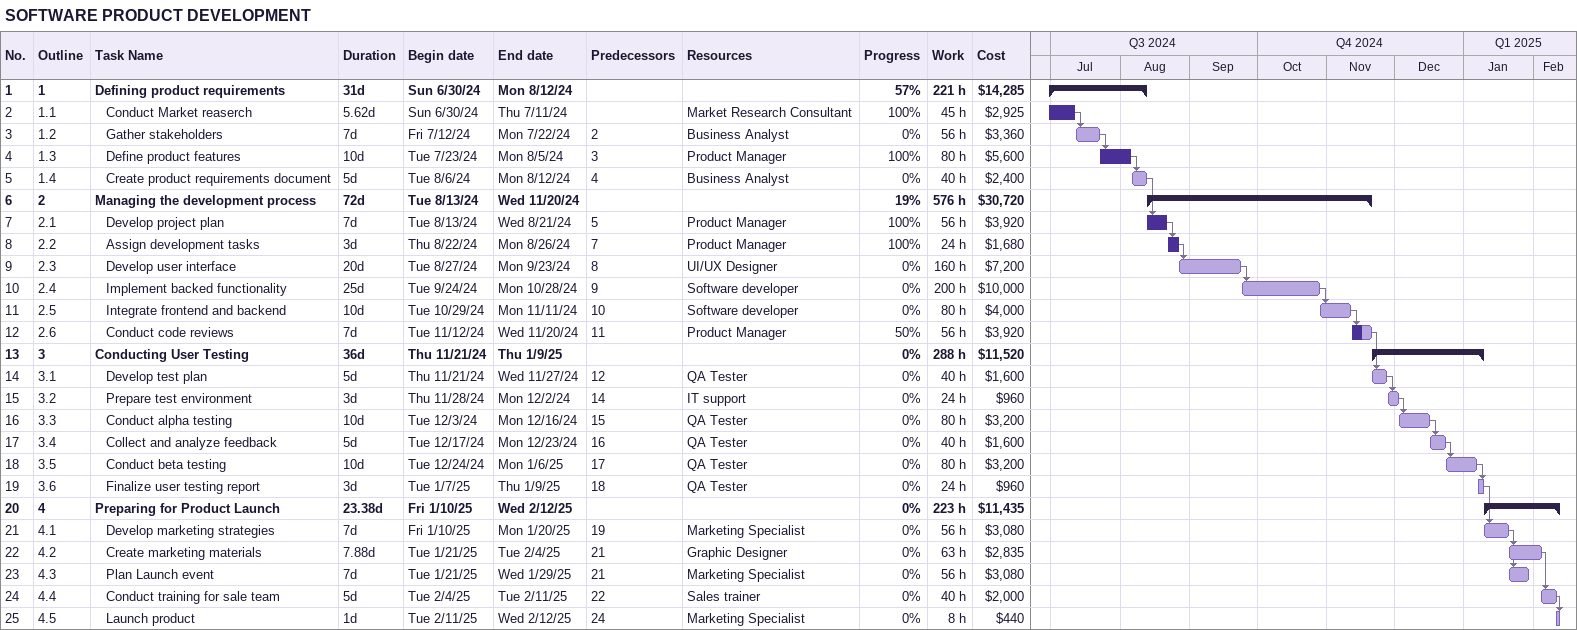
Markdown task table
SOFTWARE PRODUCT DEVELOPMENT

| ID | WBS | Task | Duration | Start | Finish | Predecessors | Resources | % complete | Work (h) | Cost ($) |
|---|---|---|---|---|---|---|---|---|---|---|
| 1 | 1 | **Defining product requirements** | 31d | 2024-06-30 | 2024-08-12 |  |  | 57 | 221 | 14285 |
| 2 | 1.1 | Conduct Market reaserch | 5.62d | 2024-06-30 | 2024-07-11 |  | Market Research Consultant | 100 | 45 | 2925 |
| 3 | 1.2 | Gather stakeholders | 7d | 2024-07-12 | 2024-07-22 | 2 | Business Analyst | 0 | 56 | 3360 |
| 4 | 1.3 | Define product features | 10d | 2024-07-23 | 2024-08-05 | 3 | Product Manager | 100 | 80 | 5600 |
| 5 | 1.4 | Create product requirements document | 5d | 2024-08-06 | 2024-08-12 | 4 | Business Analyst | 0 | 40 | 2400 |
| 6 | 2 | **Managing the development process** | 72d | 2024-08-13 | 2024-11-20 |  |  | 19 | 576 | 30720 |
| 7 | 2.1 | Develop project plan | 7d | 2024-08-13 | 2024-08-21 | 5 | Product Manager | 100 | 56 | 3920 |
| 8 | 2.2 | Assign development tasks | 3d | 2024-08-22 | 2024-08-26 | 7 | Product Manager | 100 | 24 | 1680 |
| 9 | 2.3 | Develop user interface | 20d | 2024-08-27 | 2024-09-23 | 8 | UI/UX Designer | 0 | 160 | 7200 |
| 10 | 2.4 | Implement backed functionality | 25d | 2024-09-24 | 2024-10-28 | 9 | Software developer | 0 | 200 | 10000 |
| 11 | 2.5 | Integrate frontend and backend | 10d | 2024-10-29 | 2024-11-11 | 10 | Software developer | 0 | 80 | 4000 |
| 12 | 2.6 | Conduct code reviews | 7d | 2024-11-12 | 2024-11-20 | 11 | Product Manager | 50 | 56 | 3920 |
| 13 | 3 | **Conducting User Testing** | 36d | 2024-11-21 | 2025-01-09 |  |  | 0 | 288 | 11520 |
| 14 | 3.1 | Develop test plan | 5d | 2024-11-21 | 2024-11-27 | 12 | QA Tester | 0 | 40 | 1600 |
| 15 | 3.2 | Prepare test environment | 3d | 2024-11-28 | 2024-12-02 | 14 | IT support | 0 | 24 | 960 |
| 16 | 3.3 | Conduct alpha testing | 10d | 2024-12-03 | 2024-12-16 | 15 | QA Tester | 0 | 80 | 3200 |
| 17 | 3.4 | Collect and analyze feedback | 5d | 2024-12-17 | 2024-12-23 | 16 | QA Tester | 0 | 40 | 1600 |
| 18 | 3.5 | Conduct beta testing | 10d | 2024-12-24 | 2025-01-06 | 17 | QA Tester | 0 | 80 | 3200 |
| 19 | 3.6 | Finalize user testing report | 3d | 2025-01-07 | 2025-01-09 | 18 | QA Tester | 0 | 24 | 960 |
| 20 | 4 | **Preparing for Product Launch** | 23.38d | 2025-01-10 | 2025-02-12 |  |  | 0 | 223 | 11435 |
| 21 | 4.1 | Develop marketing strategies | 7d | 2025-01-10 | 2025-01-20 | 19 | Marketing Specialist | 0 | 56 | 3080 |
| 22 | 4.2 | Create marketing materials | 7.88d | 2025-01-21 | 2025-02-04 | 21 | Graphic Designer | 0 | 63 | 2835 |
| 23 | 4.3 | Plan Launch event | 7d | 2025-01-21 | 2025-01-29 | 21 | Marketing Specialist | 0 | 56 | 3080 |
| 24 | 4.4 | Conduct training for sale team | 5d | 2025-02-04 | 2025-02-11 | 22 | Sales trainer | 0 | 40 | 2000 |
| 25 | 4.5 | Launch product | 1d | 2025-02-11 | 2025-02-12 | 24 | Marketing Specialist | 0 | 8 | 440 |
